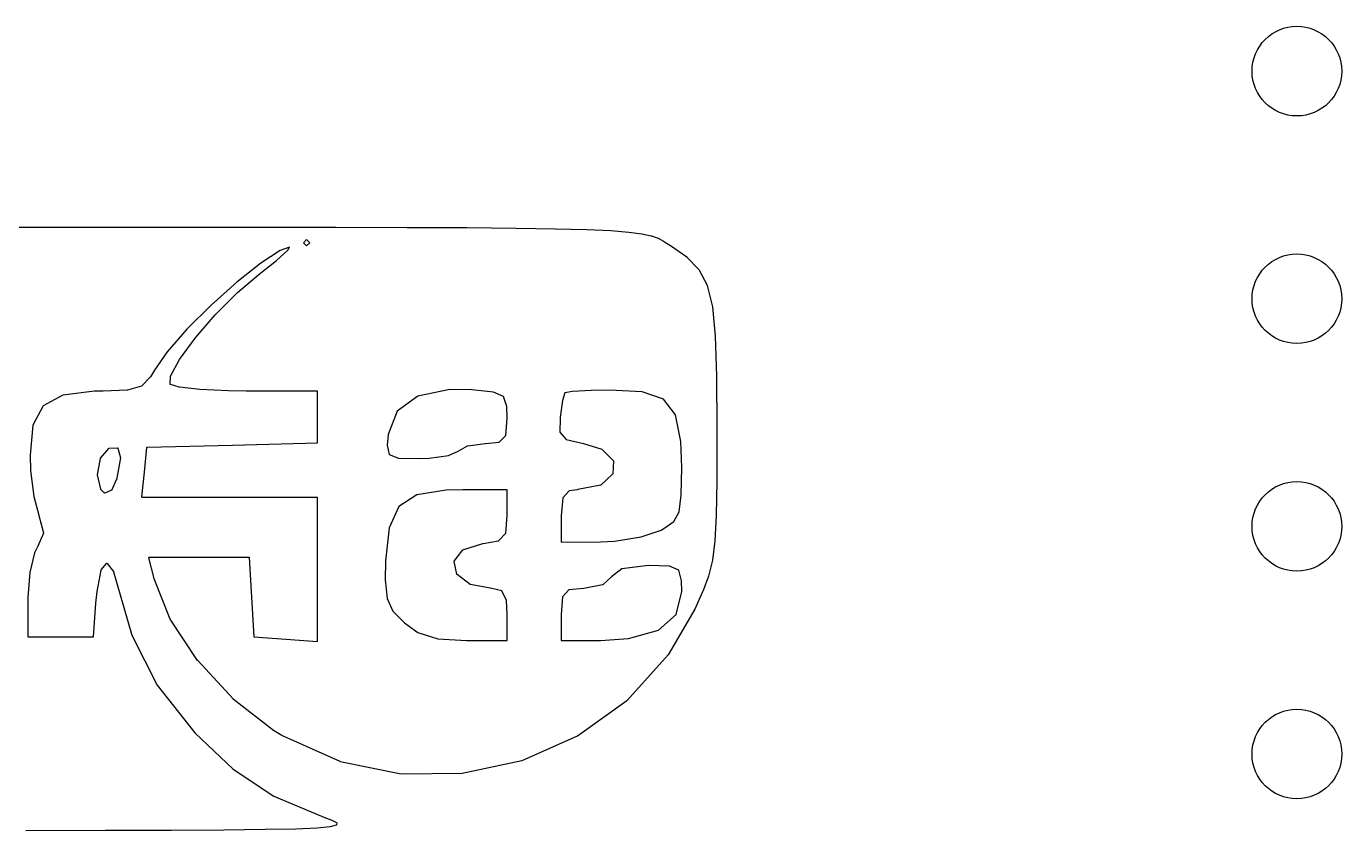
# Model space of a CAD drawing. Extents: x 137.9 to 163.7, y -135.9 to -68.2.
# Drawn here: x 149.06 to 163.74, y -87.31 to -78.33 of the extents above; entities that cross this region are included whole.
import ezdxf

# ---------------------------------------------------------------- set-up
doc = ezdxf.new("R2010")
doc.units = 0
doc.layers.add('BLACK', color=7, linetype='CONTINUOUS')

msp = doc.modelspace()

# ---------------------------------------------------------------- linework, layer by layer
at = {"layer": 'BLACK', "linetype": 'CONTINUOUS'}
for p, q in [((145.249, -80.5757), (150.583, -80.5757)), ((150.583, -80.5757), (151.573, -80.5758)), ((151.573, -80.5758), (151.573, -80.5758)), ((151.573, -80.5758), (152.516, -80.5767)), ((152.191, -80.7147), (152.156, -80.75)), ((152.227, -80.75), (152.191, -80.7147)), ((152.516, -80.5767), (152.516, -80.5767)), ((152.516, -80.5767), (153.315, -80.5785)), ((153.315, -80.5785), (153.315, -80.5785)), ((153.315, -80.5785), (153.981, -80.5817)), ((153.981, -80.5817), (153.981, -80.5817)), ((153.981, -80.5817), (154.529, -80.5866)), ((154.529, -80.5866), (154.529, -80.5866)), ((154.529, -80.5866), (154.529, -80.5866)), ((154.529, -80.5866), (154.97, -80.5936)), ((154.97, -80.5936), (154.97, -80.5936)), ((154.97, -80.5936), (154.97, -80.5936)), ((154.97, -80.5936), (155.318, -80.6031)), ((155.318, -80.6031), (155.318, -80.6031)), ((155.318, -80.6031), (155.318, -80.6031)), ((155.318, -80.6031), (155.318, -80.6031)), ((155.318, -80.6031), (155.586, -80.6153)), ((155.586, -80.6153), (155.586, -80.6153)), ((155.586, -80.6153), (155.586, -80.6153)), ((155.586, -80.6153), (155.586, -80.6153)), ((155.586, -80.6153), (155.787, -80.6307)), ((155.787, -80.6307), (155.787, -80.6307)), ((155.787, -80.6307), (155.787, -80.6307)), ((155.787, -80.6307), (155.787, -80.6307)), ((155.787, -80.6307), (155.933, -80.6496)), ((155.933, -80.6496), (155.933, -80.6496)), ((155.933, -80.6496), (155.933, -80.6497)), ((155.933, -80.6497), (155.933, -80.6497)), ((155.933, -80.6497), (156.037, -80.6725)), ((156.037, -80.6725), (156.037, -80.6725)), ((156.037, -80.6725), (156.038, -80.6726)), ((156.038, -80.6726), (156.038, -80.6727)), ((156.038, -80.6727), (156.113, -80.6997)), ((156.113, -80.6997), (156.113, -80.6997)), ((156.113, -80.6997), (156.113, -80.6998)), ((156.113, -80.6998), (156.114, -80.7)), ((156.114, -80.7), (156.173, -80.7316)), ((151.895, -80.8372), (151.68, -80.9777)), ((151.855, -80.9499), (151.984, -80.834)), ((152, -80.801), (151.895, -80.8372)), ((151.984, -80.834), (152, -80.801)), ((152.156, -80.75), (152.191, -80.7853)), ((152.191, -80.7853), (152.227, -80.75)), ((156.173, -80.7316), (156.173, -80.7316)), ((156.173, -80.7316), (156.173, -80.7317)), ((156.173, -80.7317), (156.173, -80.7317)), ((156.173, -80.7317), (156.196, -80.7458)), ((156.196, -80.7458), (156.251, -80.7802)), ((156.251, -80.7802), (156.251, -80.7802)), ((156.251, -80.7802), (156.251, -80.7803)), ((156.251, -80.7803), (156.251, -80.7803)), ((156.251, -80.7803), (156.433, -80.909)), ((151.68, -80.9777), (151.413, -81.191)), ((151.663, -81.099), (151.855, -80.9499)), ((156.433, -80.909), (156.433, -80.909)), ((156.433, -80.909), (156.433, -80.909)), ((156.433, -80.909), (156.433, -80.909)), ((156.433, -80.909), (156.433, -80.909)), ((156.433, -80.909), (156.434, -80.9093)), ((156.434, -80.9093), (156.434, -80.9096)), ((156.434, -80.9096), (156.567, -81.0483)), ((151.42, -81.3037), (151.663, -81.0991)), ((151.663, -81.0991), (151.663, -81.099)), ((151.663, -81.099), (151.663, -81.099)), ((151.663, -81.0991), (151.663, -81.0991)), ((156.567, -81.0483), (156.567, -81.0483)), ((156.567, -81.0483), (156.567, -81.0485)), ((156.567, -81.0485), (156.567, -81.0486)), ((156.567, -81.0486), (156.568, -81.0489)), ((156.568, -81.0489), (156.568, -81.0491)), ((156.568, -81.0491), (156.568, -81.0493)), ((156.568, -81.0493), (156.568, -81.0494)), ((156.568, -81.0494), (156.66, -81.2246)), ((151.413, -81.191), (151.128, -81.4471)), ((156.66, -81.2246), (156.66, -81.2247)), ((156.66, -81.2247), (156.66, -81.2248)), ((156.66, -81.2248), (156.66, -81.2248)), ((156.66, -81.2248), (156.66, -81.2252)), ((156.66, -81.2252), (156.66, -81.2256)), ((156.66, -81.2256), (156.66, -81.2257)), ((156.66, -81.2257), (156.66, -81.2258)), ((156.66, -81.2258), (156.719, -81.4641)), ((151.128, -81.4471), (150.857, -81.7157)), ((151.173, -81.5531), (151.42, -81.304)), ((151.42, -81.3038), (151.42, -81.3037)), ((151.42, -81.3039), (151.42, -81.3038)), ((151.42, -81.304), (151.42, -81.3039)), ((150.948, -81.814), (151.173, -81.5534)), ((151.173, -81.5532), (151.173, -81.5531)), ((151.173, -81.5533), (151.173, -81.5532)), ((151.173, -81.5534), (151.173, -81.5533)), ((156.719, -81.4641), (156.719, -81.4641)), ((156.719, -81.4641), (156.719, -81.4645)), ((156.719, -81.4645), (156.719, -81.4648)), ((156.719, -81.4648), (156.751, -81.7928)), ((150.857, -81.7157), (150.635, -81.967)), ((150.773, -82.0532), (150.948, -81.8143)), ((150.948, -81.8141), (150.948, -81.814)), ((150.948, -81.8142), (150.948, -81.8141)), ((150.948, -81.8143), (150.948, -81.8142)), ((156.751, -81.7928), (156.751, -81.7928)), ((156.751, -81.7928), (156.751, -81.793)), ((156.751, -81.793), (156.751, -81.7931)), ((156.751, -81.7931), (156.765, -82.2373)), ((150.635, -81.967), (150.494, -82.1708)), ((150.494, -82.1708), (150.45, -82.2467)), ((150.675, -82.2379), (150.773, -82.0538)), ((150.773, -82.0535), (150.773, -82.0532)), ((150.773, -82.0537), (150.773, -82.0535)), ((150.773, -82.0538), (150.773, -82.0537)), ((150.449, -82.2477), (150.351, -82.3501)), ((150.45, -82.2476), (150.449, -82.2477)), ((150.45, -82.2467), (150.45, -82.2468)), ((150.45, -82.2468), (150.45, -82.2468)), ((150.45, -82.2468), (150.45, -82.2469)), ((150.45, -82.2469), (150.45, -82.2472)), ((150.45, -82.2472), (150.45, -82.2475)), ((150.45, -82.2475), (150.45, -82.2476)), ((150.668, -82.3255), (150.674, -82.2399)), ((150.668, -82.3259), (150.668, -82.3255)), ((150.668, -82.3262), (150.668, -82.3259)), ((150.668, -82.3263), (150.668, -82.3262)), ((150.668, -82.3265), (150.668, -82.3263)), ((150.668, -82.3268), (150.668, -82.3265)), ((150.668, -82.3272), (150.668, -82.3268)), ((150.668, -82.3273), (150.668, -82.3272)), ((150.668, -82.3274), (150.668, -82.3273)), ((150.669, -82.3278), (150.668, -82.3274)), ((150.669, -82.3281), (150.669, -82.3278)), ((150.669, -82.3282), (150.669, -82.3281)), ((150.669, -82.3283), (150.669, -82.3282)), ((150.669, -82.3286), (150.669, -82.3283)), ((150.669, -82.3289), (150.669, -82.3286)), ((150.669, -82.329), (150.669, -82.3289)), ((150.669, -82.3291), (150.669, -82.329)), ((150.67, -82.3294), (150.669, -82.3291)), ((150.67, -82.3296), (150.67, -82.3294)), ((150.674, -82.238), (150.674, -82.2379)), ((150.674, -82.2379), (150.675, -82.2379)), ((150.674, -82.2384), (150.674, -82.238)), ((150.674, -82.2388), (150.674, -82.2384)), ((150.674, -82.2389), (150.674, -82.2388)), ((150.674, -82.2388), (150.674, -82.2388)), ((150.674, -82.2393), (150.674, -82.2389)), ((150.674, -82.2398), (150.674, -82.2393)), ((150.674, -82.2399), (150.674, -82.2398)), ((150.674, -82.2398), (150.674, -82.2398)), ((150.674, -82.2398), (150.674, -82.2398)), ((156.765, -82.2373), (156.765, -82.2373)), ((156.765, -82.2373), (156.765, -82.2374)), ((156.765, -82.2374), (156.765, -82.2374)), ((156.765, -82.2374), (156.768, -82.8243)), ((149.472, -82.4499), (149.253, -82.5685)), ((149.825, -82.4072), (149.472, -82.4499)), ((149.922, -82.406), (149.825, -82.4072)), ((150.191, -82.3962), (149.922, -82.406)), ((149.922, -82.406), (149.922, -82.406)), ((149.922, -82.406), (149.922, -82.406)), ((149.922, -82.406), (149.922, -82.406)), ((150.192, -82.3962), (150.191, -82.3962)), ((150.191, -82.3962), (150.191, -82.3962)), ((150.191, -82.3962), (150.191, -82.3962)), ((150.348, -82.3514), (150.192, -82.396)), ((150.192, -82.396), (150.192, -82.3961)), ((150.192, -82.3961), (150.192, -82.3961)), ((150.192, -82.3961), (150.192, -82.3961)), ((150.192, -82.3961), (150.192, -82.3962)), ((150.349, -82.3513), (150.348, -82.3514)), ((150.35, -82.3508), (150.349, -82.3509)), ((150.349, -82.3509), (150.349, -82.3511)), ((150.349, -82.3511), (150.349, -82.3511)), ((150.349, -82.3511), (150.349, -82.3512)), ((150.349, -82.3512), (150.349, -82.3513)), ((150.351, -82.3501), (150.35, -82.3501)), ((150.35, -82.3501), (150.35, -82.3503)), ((150.35, -82.3503), (150.35, -82.3505)), ((150.35, -82.3505), (150.35, -82.3506)), ((150.35, -82.3506), (150.35, -82.3508)), ((150.67, -82.3297), (150.67, -82.3296)), ((150.67, -82.3298), (150.67, -82.3297)), ((150.67, -82.33), (150.67, -82.3298)), ((150.671, -82.3302), (150.67, -82.33)), ((150.671, -82.3303), (150.671, -82.3302)), ((150.671, -82.3302), (150.671, -82.3302)), ((150.671, -82.3304), (150.671, -82.3303)), ((150.672, -82.3306), (150.671, -82.3304)), ((150.771, -82.3632), (150.672, -82.3306)), ((150.672, -82.3306), (150.672, -82.3306)), ((150.772, -82.3633), (150.771, -82.3632)), ((150.771, -82.3632), (150.771, -82.3632)), ((150.771, -82.3632), (150.771, -82.3632)), ((150.771, -82.3632), (150.771, -82.3632)), ((150.772, -82.3634), (150.772, -82.3633)), ((151.001, -82.3888), (150.772, -82.3634)), ((150.772, -82.3634), (150.772, -82.3634)), ((151.002, -82.3889), (151.001, -82.3888)), ((151.321, -82.4037), (151.002, -82.3889)), ((151.002, -82.3889), (151.002, -82.3889)), ((151.002, -82.3889), (151.002, -82.3889)), ((151.519, -82.406), (151.321, -82.4037)), ((151.321, -82.4037), (151.321, -82.4037)), ((151.321, -82.4037), (151.321, -82.4037)), ((151.321, -82.4037), (151.321, -82.4037)), ((152.313, -82.406), (151.519, -82.406)), ((152.313, -82.9832), (152.313, -82.406)), ((153.434, -82.4612), (153.201, -82.6306)), ((153.788, -82.3875), (153.434, -82.4612)), ((154.036, -82.3914), (153.788, -82.3875)), ((154.276, -82.4171), (154.036, -82.3914)), ((154.39, -82.4669), (154.276, -82.4171)), ((154.427, -82.5762), (154.39, -82.4669)), ((155.071, -82.4235), (155.047, -82.5115)), ((155.158, -82.41), (155.071, -82.4235)), ((155.366, -82.3988), (155.158, -82.41)), ((155.572, -82.3941), (155.366, -82.3988)), ((155.937, -82.4127), (155.572, -82.3941)), ((156.173, -82.4965), (155.937, -82.4127)), ((149.253, -82.5685), (149.139, -82.7845)), ((154.43, -82.7057), (154.427, -82.5762)), ((155.047, -82.5115), (155.02, -82.6978)), ((156.308, -82.6718), (156.173, -82.4965)), ((153.201, -82.6306), (153.101, -82.889)), ((154.415, -82.8991), (154.43, -82.7057)), ((155.02, -82.706), (155.016, -82.865)), ((155.02, -82.6978), (155.02, -82.706)), ((156.368, -82.9677), (156.308, -82.6718)), ((149.139, -82.7845), (149.106, -83.1216)), ((153.101, -82.889), (153.092, -83.0101)), ((154.341, -82.9751), (154.415, -82.8991)), ((155.016, -82.865), (155.087, -82.9463)), ((156.768, -82.8841), (156.767, -83.2581)), ((156.768, -82.8243), (156.768, -82.8243)), ((156.768, -82.8243), (156.768, -82.884)), ((156.768, -82.884), (156.768, -82.8841)), ((149.893, -83.1555), (149.986, -83.0445)), ((149.986, -83.0444), (149.987, -83.0441)), ((149.986, -83.0445), (149.986, -83.0444)), ((149.986, -83.0444), (149.986, -83.0444)), ((149.986, -83.0444), (149.986, -83.0444)), ((149.987, -83.0435), (149.988, -83.0432)), ((149.987, -83.0437), (149.987, -83.0435)), ((149.987, -83.0438), (149.987, -83.0437)), ((149.987, -83.0437), (149.987, -83.0437)), ((149.987, -83.0441), (149.987, -83.0438)), ((149.988, -83.0431), (149.989, -83.0429)), ((149.988, -83.0432), (149.988, -83.0431)), ((149.988, -83.0432), (149.988, -83.0432)), ((149.988, -83.0432), (149.988, -83.0432)), ((149.989, -83.0428), (149.99, -83.0427)), ((149.989, -83.0429), (149.989, -83.0428)), ((149.989, -83.0429), (149.989, -83.0429)), ((149.989, -83.0429), (149.989, -83.0429)), ((149.99, -83.0427), (150.082, -83.0378)), ((149.99, -83.0427), (149.99, -83.0427)), ((149.99, -83.0427), (149.99, -83.0427)), ((150.082, -83.0378), (150.082, -83.0378)), ((150.082, -83.0378), (150.083, -83.0379)), ((150.083, -83.0379), (150.083, -83.0379)), ((150.083, -83.0379), (150.083, -83.0379)), ((150.083, -83.0379), (150.083, -83.0379)), ((150.083, -83.0379), (150.084, -83.038)), ((150.084, -83.038), (150.084, -83.0381)), ((150.084, -83.0381), (150.084, -83.0381)), ((150.084, -83.0381), (150.084, -83.0381)), ((150.084, -83.0381), (150.085, -83.0383)), ((150.085, -83.0383), (150.085, -83.0385)), ((150.085, -83.0385), (150.085, -83.0385)), ((150.085, -83.0385), (150.085, -83.0386)), ((150.085, -83.0386), (150.085, -83.0388)), ((150.085, -83.0388), (150.086, -83.0391)), ((150.086, -83.0391), (150.086, -83.0391)), ((150.086, -83.0391), (150.086, -83.0392)), ((150.086, -83.0392), (150.086, -83.0395)), ((150.086, -83.0395), (150.086, -83.0398)), ((150.086, -83.0398), (150.086, -83.0398)), ((150.086, -83.0398), (150.086, -83.0399)), ((150.086, -83.0399), (150.087, -83.0403)), ((150.087, -83.0403), (150.087, -83.0406)), ((150.087, -83.0406), (150.087, -83.0407)), ((150.087, -83.0407), (150.087, -83.0407)), ((150.087, -83.0407), (150.087, -83.0411)), ((150.087, -83.0411), (150.087, -83.0415)), ((150.087, -83.0415), (150.117, -83.1494)), ((150.382, -83.3106), (150.408, -83.0355)), ((150.408, -83.0348), (150.409, -83.0345)), ((150.408, -83.0351), (150.408, -83.0348)), ((150.408, -83.0353), (150.408, -83.0351)), ((150.408, -83.0355), (150.408, -83.0353)), ((150.408, -83.0355), (150.408, -83.0355)), ((150.409, -83.0328), (150.41, -83.0327)), ((150.409, -83.0331), (150.409, -83.0328)), ((150.409, -83.0333), (150.409, -83.0331)), ((150.409, -83.0335), (150.409, -83.0333)), ((150.409, -83.0336), (150.409, -83.0335)), ((150.409, -83.0339), (150.409, -83.0336)), ((150.409, -83.0342), (150.409, -83.0339)), ((150.409, -83.0343), (150.409, -83.0342)), ((150.409, -83.0345), (150.409, -83.0343)), ((150.41, -83.0319), (150.411, -83.0317)), ((150.41, -83.032), (150.41, -83.0319)), ((150.41, -83.0321), (150.41, -83.032)), ((150.41, -83.0323), (150.41, -83.0321)), ((150.41, -83.0325), (150.41, -83.0323)), ((150.41, -83.0327), (150.41, -83.0325)), ((150.411, -83.0314), (150.412, -83.0313)), ((150.411, -83.0315), (150.411, -83.0314)), ((150.411, -83.0316), (150.411, -83.0315)), ((150.411, -83.0317), (150.411, -83.0316)), ((150.412, -83.0312), (150.412, -83.0311)), ((150.412, -83.0311), (150.413, -83.0311)), ((150.412, -83.0313), (150.412, -83.0312)), ((150.412, -83.0312), (150.412, -83.0312)), ((150.413, -83.031), (151.366, -83.0071)), ((150.413, -83.0311), (150.413, -83.031)), ((150.413, -83.031), (150.413, -83.031)), ((150.413, -83.031), (150.413, -83.031)), ((151.366, -83.0071), (152.313, -82.9832)), ((151.366, -83.0071), (151.366, -83.0071)), ((151.366, -83.0071), (151.366, -83.0071)), ((151.366, -83.0071), (151.366, -83.0071)), ((153.092, -83.0101), (153.114, -83.1136)), ((153.882, -83.0739), (153.988, -83.0154)), ((153.988, -83.0152), (153.989, -83.015)), ((153.988, -83.0154), (153.988, -83.0152)), ((153.988, -83.0154), (153.988, -83.0154)), ((153.989, -83.0149), (153.99, -83.0148)), ((153.989, -83.015), (153.989, -83.0149)), ((153.989, -83.015), (153.989, -83.015)), ((153.989, -83.015), (153.989, -83.015)), ((153.99, -83.0148), (154.185, -82.9887)), ((154.185, -82.9887), (154.185, -82.9887)), ((154.185, -82.9887), (154.185, -82.9887)), ((154.185, -82.9887), (154.186, -82.9887)), ((154.186, -82.9887), (154.341, -82.9751)), ((155.087, -82.9463), (155.282, -82.9888)), ((155.282, -82.9888), (155.282, -82.9888)), ((155.282, -82.9888), (155.282, -82.9889)), ((155.282, -82.9889), (155.282, -82.9889)), ((155.282, -82.9889), (155.485, -83.0518)), ((155.485, -83.0518), (155.485, -83.0518)), ((155.485, -83.0518), (155.485, -83.0519)), ((155.485, -83.0519), (155.485, -83.0519)), ((155.485, -83.0519), (155.485, -83.0521)), ((155.485, -83.0521), (155.486, -83.0522)), ((155.486, -83.0522), (155.486, -83.0523)), ((155.486, -83.0523), (155.486, -83.0524)), ((155.486, -83.0524), (155.486, -83.0526)), ((155.486, -83.0526), (155.486, -83.0527)), ((155.486, -83.0527), (155.487, -83.0529)), ((155.487, -83.0529), (155.487, -83.053)), ((155.487, -83.053), (155.612, -83.1817)), ((156.377, -83.2581), (156.368, -82.9677)), ((149.106, -83.1216), (149.112, -83.2901)), ((149.859, -83.3384), (149.892, -83.1578)), ((149.892, -83.156), (149.893, -83.1557)), ((149.892, -83.1561), (149.892, -83.156)), ((149.892, -83.1563), (149.892, -83.1561)), ((149.892, -83.1566), (149.892, -83.1563)), ((149.892, -83.1568), (149.892, -83.1566)), ((149.892, -83.157), (149.892, -83.1568)), ((149.892, -83.1572), (149.892, -83.157)), ((149.892, -83.1575), (149.892, -83.1572)), ((149.892, -83.1578), (149.892, -83.1575)), ((149.892, -83.1578), (149.892, -83.1578)), ((149.893, -83.1557), (149.893, -83.1555)), ((150.117, -83.1517), (150.069, -83.3958)), ((150.117, -83.1494), (150.117, -83.1495)), ((150.117, -83.1495), (150.117, -83.1496)), ((150.117, -83.1496), (150.117, -83.1498)), ((150.117, -83.1498), (150.117, -83.1501)), ((150.117, -83.1501), (150.117, -83.1505)), ((150.117, -83.1505), (150.117, -83.1506)), ((150.117, -83.1506), (150.117, -83.1507)), ((150.117, -83.1507), (150.117, -83.1511)), ((150.117, -83.1511), (150.117, -83.1514)), ((150.117, -83.1514), (150.117, -83.1516)), ((150.117, -83.1516), (150.117, -83.1517)), ((153.114, -83.1136), (153.218, -83.1521)), ((153.218, -83.1521), (153.451, -83.158)), ((153.451, -83.158), (153.56, -83.1546)), ((153.56, -83.1546), (153.774, -83.1246)), ((153.774, -83.1246), (153.882, -83.0739)), ((155.614, -83.1854), (155.608, -83.3306)), ((155.612, -83.1817), (155.612, -83.1817)), ((155.612, -83.1817), (155.612, -83.1818)), ((155.612, -83.1818), (155.612, -83.1818)), ((155.612, -83.1818), (155.613, -83.1822)), ((155.613, -83.1822), (155.613, -83.1825)), ((155.613, -83.1825), (155.613, -83.1825)), ((155.613, -83.1825), (155.613, -83.1826)), ((155.613, -83.1826), (155.613, -83.183)), ((155.613, -83.183), (155.613, -83.1834)), ((155.613, -83.1834), (155.613, -83.1834)), ((155.613, -83.1834), (155.613, -83.1835)), ((155.613, -83.1835), (155.614, -83.1839)), ((155.614, -83.1839), (155.614, -83.1843)), ((155.614, -83.1843), (155.614, -83.1844)), ((155.614, -83.1844), (155.614, -83.1844)), ((155.614, -83.1844), (155.614, -83.1849)), ((155.614, -83.1849), (155.614, -83.1853)), ((155.614, -83.1853), (155.614, -83.1853)), ((155.614, -83.1853), (155.614, -83.1854)), ((149.112, -83.2901), (149.147, -83.5825)), ((149.859, -83.3388), (149.859, -83.3384)), ((149.859, -83.3384), (149.859, -83.3384)), ((149.859, -83.3384), (149.859, -83.3384)), ((149.859, -83.3393), (149.859, -83.3388)), ((149.859, -83.3394), (149.859, -83.3393)), ((149.859, -83.3393), (149.859, -83.3393)), ((149.859, -83.3401), (149.859, -83.3394)), ((149.859, -83.3402), (149.859, -83.3401)), ((149.859, -83.3403), (149.859, -83.3402)), ((149.859, -83.3404), (149.859, -83.3403)), ((149.896, -83.5004), (149.859, -83.3404)), ((150.355, -83.5859), (150.382, -83.3107)), ((150.382, -83.3107), (150.382, -83.3106)), ((155.606, -83.3342), (155.474, -83.4534)), ((155.607, -83.3337), (155.606, -83.3342)), ((155.608, -83.3317), (155.607, -83.3326)), ((155.607, -83.3326), (155.607, -83.3334)), ((155.607, -83.3334), (155.607, -83.3337)), ((155.608, -83.3306), (155.608, -83.3307)), ((155.608, -83.3307), (155.608, -83.331)), ((155.608, -83.331), (155.608, -83.3317)), ((155.608, -83.3317), (155.608, -83.3317)), ((156.372, -83.5672), (156.377, -83.2581)), ((156.767, -83.2581), (156.767, -83.4053)), ((149.896, -83.5008), (149.896, -83.5004)), ((149.896, -83.5011), (149.896, -83.5008)), ((149.896, -83.5012), (149.896, -83.5011)), ((149.896, -83.5014), (149.896, -83.5012)), ((149.896, -83.5017), (149.896, -83.5014)), ((149.896, -83.502), (149.896, -83.5017)), ((149.896, -83.5021), (149.896, -83.502)), ((149.896, -83.5022), (149.896, -83.5021)), ((149.897, -83.5025), (149.896, -83.5022)), ((149.897, -83.5027), (149.897, -83.5025)), ((149.897, -83.5028), (149.897, -83.5027)), ((149.934, -83.5415), (149.897, -83.5028)), ((150.068, -83.3969), (150.018, -83.5078)), ((150.069, -83.3964), (150.068, -83.3968)), ((150.068, -83.3968), (150.068, -83.3969)), ((150.068, -83.3969), (150.068, -83.3969)), ((150.069, -83.3958), (150.069, -83.3959)), ((150.069, -83.3959), (150.069, -83.396)), ((150.069, -83.396), (150.069, -83.396)), ((150.069, -83.396), (150.069, -83.3964)), ((155.472, -83.4546), (155.219, -83.5053)), ((155.473, -83.4545), (155.472, -83.4545)), ((155.472, -83.4545), (155.472, -83.4546)), ((155.474, -83.454), (155.473, -83.454)), ((155.473, -83.454), (155.473, -83.4542)), ((155.473, -83.4542), (155.473, -83.4543)), ((155.473, -83.4543), (155.473, -83.4544)), ((155.473, -83.4544), (155.473, -83.4545)), ((155.474, -83.4534), (155.474, -83.4535)), ((155.474, -83.4535), (155.474, -83.4537)), ((155.474, -83.4537), (155.474, -83.4539)), ((155.474, -83.4539), (155.474, -83.454)), ((156.767, -83.4054), (156.761, -83.7925)), ((156.767, -83.4053), (156.767, -83.4054)), ((156.767, -83.4054), (156.767, -83.4054)), ((149.147, -83.5825), (149.203, -83.7898)), ((149.934, -83.5416), (149.934, -83.5415)), ((149.935, -83.5416), (149.934, -83.5416)), ((149.935, -83.5419), (149.935, -83.5416)), ((149.935, -83.5422), (149.935, -83.5419)), ((149.936, -83.5424), (149.935, -83.5422)), ((149.935, -83.5422), (149.935, -83.5422)), ((149.935, -83.5422), (149.935, -83.5422)), ((149.936, -83.5426), (149.936, -83.5424)), ((149.936, -83.5427), (149.936, -83.5426)), ((149.937, -83.5428), (149.936, -83.5427)), ((149.936, -83.5427), (149.936, -83.5427)), ((149.937, -83.5429), (149.937, -83.5428)), ((149.937, -83.543), (149.937, -83.5429)), ((149.937, -83.5429), (149.937, -83.5429)), ((149.938, -83.543), (149.937, -83.543)), ((149.939, -83.543), (149.938, -83.543)), ((149.938, -83.543), (149.938, -83.5431)), ((149.938, -83.5431), (149.938, -83.543)), ((149.938, -83.543), (149.938, -83.543)), ((149.938, -83.543), (149.938, -83.543)), ((149.94, -83.5427), (149.939, -83.5428)), ((149.939, -83.5428), (149.939, -83.543)), ((149.939, -83.543), (149.939, -83.543)), ((149.939, -83.543), (149.939, -83.543)), ((150.016, -83.5104), (149.94, -83.5426)), ((149.94, -83.5426), (149.94, -83.5427)), ((149.94, -83.5427), (149.94, -83.5427)), ((149.94, -83.5427), (149.94, -83.5427)), ((150.017, -83.5097), (150.016, -83.5099)), ((150.016, -83.5099), (150.016, -83.51)), ((150.016, -83.51), (150.016, -83.5101)), ((150.016, -83.5101), (150.016, -83.5102)), ((150.016, -83.5102), (150.016, -83.5104)), ((150.018, -83.5087), (150.017, -83.509)), ((150.017, -83.509), (150.017, -83.5093)), ((150.017, -83.5093), (150.017, -83.5094)), ((150.017, -83.5094), (150.017, -83.5095)), ((150.017, -83.5095), (150.017, -83.5097)), ((150.018, -83.5078), (150.018, -83.5079)), ((150.018, -83.5079), (150.018, -83.5082)), ((150.018, -83.5082), (150.018, -83.5085)), ((150.018, -83.5085), (150.018, -83.5086)), ((150.018, -83.5086), (150.018, -83.5087)), ((150.355, -83.5861), (150.355, -83.5859)), ((150.355, -83.5863), (150.355, -83.5861)), ((150.355, -83.5866), (150.355, -83.5863)), ((150.355, -83.5868), (150.355, -83.5866)), ((150.355, -83.5871), (150.355, -83.5868)), ((150.355, -83.5873), (150.355, -83.5871)), ((150.355, -83.5875), (150.355, -83.5873)), ((150.355, -83.5878), (150.355, -83.5875)), ((150.356, -83.588), (150.355, -83.5878)), ((150.356, -83.5882), (150.356, -83.588)), ((150.356, -83.5884), (150.356, -83.5882)), ((150.356, -83.5887), (150.356, -83.5884)), ((150.356, -83.5889), (150.356, -83.5887)), ((150.356, -83.5891), (150.356, -83.5889)), ((150.356, -83.5893), (150.356, -83.5891)), ((150.356, -83.5895), (150.356, -83.5893)), ((150.357, -83.5897), (150.356, -83.5895)), ((150.357, -83.5898), (150.357, -83.5897)), ((150.357, -83.59), (150.357, -83.5898)), ((150.357, -83.5902), (150.357, -83.59)), ((150.357, -83.5903), (150.357, -83.5902)), ((150.357, -83.5905), (150.357, -83.5903)), ((150.358, -83.5906), (150.357, -83.5905)), ((150.358, -83.5907), (150.358, -83.5906)), ((150.358, -83.5908), (150.358, -83.5907)), ((150.358, -83.5909), (150.358, -83.5908)), ((150.359, -83.591), (150.358, -83.5909)), ((150.359, -83.5911), (150.359, -83.591)), ((150.359, -83.5912), (150.359, -83.5911)), ((150.359, -83.5913), (150.359, -83.5912)), ((150.359, -83.5912), (150.359, -83.5912)), ((150.36, -83.5913), (150.359, -83.5913)), ((152.313, -83.5913), (150.36, -83.5913)), ((150.36, -83.5913), (150.36, -83.5913)), ((150.36, -83.5913), (150.36, -83.5913)), ((152.313, -85.1994), (152.313, -83.5913)), ((153.423, -83.5633), (153.221, -83.6944)), ((153.75, -83.511), (153.423, -83.5633)), ((153.936, -83.5067), (153.75, -83.511)), ((154.43, -83.5067), (153.936, -83.5067)), ((154.43, -83.7924), (154.43, -83.5067)), ((155.05, -83.598), (155.033, -83.7982)), ((155.12, -83.5179), (155.05, -83.598)), ((155.209, -83.5066), (155.12, -83.5179)), ((155.219, -83.5053), (155.209, -83.5066)), ((155.209, -83.5066), (155.209, -83.5066)), ((155.209, -83.5066), (155.209, -83.5066)), ((155.219, -83.5053), (155.219, -83.5053)), ((155.219, -83.5053), (155.219, -83.5053)), ((155.219, -83.5053), (155.219, -83.5053)), ((156.348, -83.7525), (156.372, -83.5672)), ((149.203, -83.7898), (149.205, -83.7943)), ((149.205, -83.7943), (149.205, -83.7944)), ((149.205, -83.7944), (149.205, -83.7948)), ((149.205, -83.7948), (149.205, -83.7951)), ((149.205, -83.7951), (149.257, -83.987)), ((153.221, -83.6944), (153.113, -83.9301)), ((154.414, -83.9894), (154.43, -83.7924)), ((156.288, -83.8607), (156.348, -83.7525)), ((156.761, -83.7927), (156.747, -84.0778)), ((156.761, -83.7925), (156.761, -83.7926)), ((156.761, -83.7926), (156.761, -83.7927)), ((156.761, -83.7927), (156.761, -83.7927)), ((153.113, -83.9301), (153.073, -84.2978)), ((155.033, -83.7982), (155.033, -84.0893)), ((156.147, -83.9566), (156.178, -83.9397)), ((156.178, -83.9397), (156.288, -83.8607)), ((149.257, -83.9903), (149.193, -84.135)), ((149.257, -83.987), (149.257, -83.9871)), ((149.257, -83.9871), (149.257, -83.9873)), ((149.257, -83.9873), (149.257, -83.9875)), ((149.257, -83.9875), (149.257, -83.9878)), ((149.257, -83.9878), (149.257, -83.9881)), ((149.257, -83.9881), (149.257, -83.9882)), ((149.257, -83.9882), (149.257, -83.9884)), ((149.257, -83.9884), (149.257, -83.9887)), ((149.257, -83.9887), (149.257, -83.989)), ((149.257, -83.989), (149.257, -83.9892)), ((149.257, -83.9892), (149.257, -83.9894)), ((149.257, -83.9894), (149.257, -83.9897)), ((149.257, -83.9897), (149.257, -83.99)), ((149.257, -83.99), (149.257, -83.9901)), ((149.257, -83.9901), (149.257, -83.9903)), ((154.16, -84.1052), (154.334, -84.0744)), ((154.334, -84.0744), (154.414, -83.9894)), ((155.033, -84.0893), (155.472, -84.0859)), ((155.472, -84.0859), (155.625, -84.0783)), ((155.625, -84.0783), (155.926, -84.0314)), ((155.926, -84.0314), (156.147, -83.9566)), ((156.747, -84.0781), (156.719, -84.2932)), ((156.747, -84.0778), (156.747, -84.0778)), ((156.747, -84.0778), (156.747, -84.078)), ((156.747, -84.078), (156.747, -84.0781)), ((149.156, -84.2086), (149.105, -84.4286)), ((149.193, -84.1353), (149.156, -84.2086)), ((149.193, -84.135), (149.193, -84.1351)), ((149.193, -84.1351), (149.193, -84.1352)), ((149.193, -84.1352), (149.193, -84.1353)), ((153.839, -84.3042), (153.933, -84.1776)), ((153.933, -84.1768), (153.934, -84.1767)), ((153.933, -84.1771), (153.933, -84.1768)), ((153.933, -84.1768), (153.933, -84.1768)), ((153.933, -84.1774), (153.933, -84.1771)), ((153.933, -84.1775), (153.933, -84.1774)), ((153.933, -84.1776), (153.933, -84.1775)), ((153.933, -84.1775), (153.933, -84.1775)), ((153.934, -84.1762), (153.935, -84.176)), ((153.934, -84.1765), (153.934, -84.1762)), ((153.934, -84.1762), (153.934, -84.1762)), ((153.934, -84.1762), (153.934, -84.1762)), ((153.934, -84.1767), (153.934, -84.1765)), ((153.935, -84.1758), (154.159, -84.1054)), ((153.935, -84.176), (153.935, -84.1758)), ((153.935, -84.1758), (153.935, -84.1758)), ((153.935, -84.1758), (153.935, -84.1758)), ((154.159, -84.1053), (154.16, -84.1052)), ((154.159, -84.1054), (154.159, -84.1053)), ((154.159, -84.1053), (154.159, -84.1053)), ((149.9, -84.4013), (149.96, -84.3278)), ((149.96, -84.3277), (149.961, -84.3274)), ((149.96, -84.3278), (149.96, -84.3277)), ((149.96, -84.3277), (149.96, -84.3277)), ((149.96, -84.3278), (149.96, -84.3278)), ((149.961, -84.3268), (149.962, -84.3266)), ((149.961, -84.327), (149.961, -84.3268)), ((149.961, -84.3271), (149.961, -84.327)), ((149.961, -84.3274), (149.961, -84.3271)), ((149.961, -84.3271), (149.961, -84.3271)), ((149.962, -84.3264), (149.963, -84.3262)), ((149.962, -84.3265), (149.962, -84.3264)), ((149.962, -84.3266), (149.962, -84.3265)), ((149.962, -84.3265), (149.962, -84.3265)), ((149.963, -84.3261), (149.964, -84.326)), ((149.963, -84.3262), (149.963, -84.3261)), ((149.963, -84.3262), (149.963, -84.3262)), ((149.963, -84.3262), (149.963, -84.3262)), ((149.964, -84.326), (149.964, -84.326)), ((149.964, -84.326), (149.964, -84.326)), ((149.964, -84.326), (149.964, -84.326)), ((149.964, -84.326), (149.965, -84.326)), ((149.965, -84.326), (149.965, -84.3261)), ((149.965, -84.3261), (149.965, -84.3261)), ((149.965, -84.3261), (149.965, -84.3262)), ((149.965, -84.3262), (149.965, -84.3262)), ((149.965, -84.3262), (149.966, -84.3263)), ((149.966, -84.3263), (149.966, -84.3263)), ((149.966, -84.3263), (149.966, -84.3265)), ((149.966, -84.3265), (149.966, -84.3266)), ((149.966, -84.3266), (149.966, -84.3267)), ((149.966, -84.3267), (149.966, -84.3267)), ((149.966, -84.3267), (149.967, -84.3269)), ((149.967, -84.3269), (149.967, -84.3272)), ((149.967, -84.3272), (149.967, -84.3272)), ((149.967, -84.3272), (149.967, -84.3273)), ((149.967, -84.3273), (149.968, -84.3276)), ((149.968, -84.3276), (149.968, -84.3279)), ((149.968, -84.3279), (149.968, -84.3279)), ((149.968, -84.3279), (149.968, -84.328)), ((149.968, -84.328), (150.038, -84.4197)), ((150.432, -84.2627), (150.433, -84.2623)), ((150.432, -84.2628), (150.432, -84.2627)), ((150.432, -84.2629), (150.432, -84.2628)), ((150.432, -84.2633), (150.432, -84.2629)), ((150.432, -84.2636), (150.432, -84.2633)), ((150.432, -84.2637), (150.432, -84.2636)), ((150.432, -84.2638), (150.432, -84.2637)), ((150.432, -84.2642), (150.432, -84.2638)), ((150.432, -84.2646), (150.432, -84.2642)), ((150.432, -84.2647), (150.432, -84.2646)), ((150.432, -84.2648), (150.432, -84.2647)), ((150.432, -84.2649), (150.432, -84.2648)), ((150.49, -84.4977), (150.432, -84.2649)), ((150.433, -84.2606), (150.434, -84.2603)), ((150.433, -84.2609), (150.433, -84.2606)), ((150.433, -84.261), (150.433, -84.2609)), ((150.433, -84.2614), (150.433, -84.261)), ((150.433, -84.261), (150.433, -84.261)), ((150.433, -84.2617), (150.433, -84.2614)), ((150.433, -84.2618), (150.433, -84.2617)), ((150.433, -84.2619), (150.433, -84.2618)), ((150.433, -84.2623), (150.433, -84.2619)), ((150.434, -84.2596), (150.435, -84.2595)), ((150.434, -84.2599), (150.434, -84.2596)), ((150.434, -84.2596), (150.434, -84.2596)), ((150.434, -84.2601), (150.434, -84.2599)), ((150.434, -84.2602), (150.434, -84.2601)), ((150.434, -84.2603), (150.434, -84.2602)), ((150.435, -84.259), (150.436, -84.2589)), ((150.435, -84.2591), (150.435, -84.259)), ((150.435, -84.2593), (150.435, -84.2591)), ((150.435, -84.2591), (150.435, -84.2591)), ((150.435, -84.2595), (150.435, -84.2593)), ((150.436, -84.2588), (150.437, -84.2587)), ((150.436, -84.2589), (150.436, -84.2588)), ((150.436, -84.2588), (150.436, -84.2588)), ((150.436, -84.2588), (150.436, -84.2588)), ((150.437, -84.2587), (150.437, -84.2587)), ((150.437, -84.2587), (150.437, -84.2587)), ((150.437, -84.2587), (150.437, -84.2587)), ((150.437, -84.2587), (151.548, -84.2587)), ((151.548, -84.2587), (151.548, -84.2587)), ((151.548, -84.2587), (151.548, -84.2587)), ((151.548, -84.2587), (151.548, -84.2588)), ((151.548, -84.2588), (151.549, -84.2588)), ((151.549, -84.2588), (151.549, -84.2589)), ((151.549, -84.2589), (151.549, -84.259)), ((151.549, -84.259), (151.549, -84.259)), ((151.549, -84.259), (151.549, -84.2591)), ((151.549, -84.2591), (151.55, -84.2592)), ((151.55, -84.2592), (151.55, -84.2594)), ((151.55, -84.2594), (151.55, -84.2595)), ((151.55, -84.2595), (151.55, -84.2595)), ((151.55, -84.2595), (151.551, -84.2598)), ((151.551, -84.2598), (151.551, -84.2599)), ((151.551, -84.2599), (151.551, -84.2601)), ((151.551, -84.2601), (151.551, -84.2602)), ((151.551, -84.2602), (151.551, -84.2604)), ((151.551, -84.2604), (151.551, -84.2607)), ((151.551, -84.2607), (151.552, -84.2608)), ((151.552, -84.2608), (151.552, -84.2609)), ((151.552, -84.2609), (151.552, -84.2612)), ((151.552, -84.2612), (151.552, -84.2615)), ((151.552, -84.2615), (151.552, -84.2617)), ((151.552, -84.2617), (151.552, -84.2618)), ((151.552, -84.2618), (151.552, -84.2621)), ((151.552, -84.2621), (151.552, -84.2624)), ((151.552, -84.2624), (151.552, -84.2626)), ((151.552, -84.2626), (151.552, -84.2627)), ((151.552, -84.2627), (151.552, -84.263)), ((151.552, -84.263), (151.552, -84.2634)), ((151.552, -84.2634), (151.603, -85.148)), ((153.073, -84.2978), (153.069, -84.511)), ((153.838, -84.306), (153.839, -84.3056)), ((153.838, -84.3061), (153.838, -84.306)), ((153.838, -84.3062), (153.838, -84.3061)), ((153.838, -84.3066), (153.838, -84.3062)), ((153.838, -84.307), (153.838, -84.3066)), ((153.838, -84.3071), (153.838, -84.307)), ((153.838, -84.3072), (153.838, -84.3071)), ((153.838, -84.3076), (153.838, -84.3072)), ((153.838, -84.3079), (153.838, -84.3076)), ((153.838, -84.308), (153.838, -84.3079)), ((153.838, -84.3082), (153.838, -84.308)), ((153.868, -84.4487), (153.838, -84.3082)), ((153.838, -84.3082), (153.838, -84.3082)), ((153.839, -84.3043), (153.839, -84.3042)), ((153.839, -84.3044), (153.839, -84.3043)), ((153.839, -84.3047), (153.839, -84.3044)), ((153.839, -84.3051), (153.839, -84.3047)), ((153.839, -84.3052), (153.839, -84.3051)), ((153.839, -84.3053), (153.839, -84.3052)), ((153.839, -84.3056), (153.839, -84.3053)), ((155.976, -84.3536), (155.71, -84.3873)), ((156.01, -84.3533), (155.976, -84.3536)), ((156.24, -84.3602), (156.01, -84.3533)), ((156.344, -84.404), (156.24, -84.3602)), ((156.719, -84.2937), (156.675, -84.4708)), ((156.719, -84.2932), (156.719, -84.2932)), ((156.719, -84.2932), (156.719, -84.2935)), ((156.719, -84.2935), (156.719, -84.2937)), ((149.105, -84.4286), (149.083, -84.7073)), ((149.854, -84.64), (149.899, -84.4035)), ((149.899, -84.4015), (149.9, -84.4013)), ((149.899, -84.4017), (149.899, -84.4015)), ((149.899, -84.4019), (149.899, -84.4017)), ((149.899, -84.4021), (149.899, -84.4019)), ((149.899, -84.4023), (149.899, -84.4021)), ((149.899, -84.4025), (149.899, -84.4023)), ((149.899, -84.4028), (149.899, -84.4025)), ((149.899, -84.403), (149.899, -84.4028)), ((149.899, -84.4032), (149.899, -84.403)), ((149.899, -84.4035), (149.899, -84.4032)), ((149.899, -84.4035), (149.899, -84.4035)), ((150.038, -84.4197), (150.038, -84.4197)), ((150.038, -84.4197), (150.038, -84.4201)), ((150.038, -84.4201), (150.039, -84.4204)), ((150.039, -84.4204), (150.039, -84.4205)), ((150.039, -84.4205), (150.039, -84.4206)), ((150.039, -84.4206), (150.039, -84.421)), ((150.039, -84.421), (150.039, -84.4213)), ((150.039, -84.4213), (150.113, -84.6803)), ((150.49, -84.498), (150.49, -84.4977)), ((150.49, -84.4983), (150.49, -84.498)), ((150.49, -84.4984), (150.49, -84.4983)), ((150.67, -84.9495), (150.49, -84.4984)), ((153.069, -84.511), (153.089, -84.7211)), ((153.868, -84.449), (153.868, -84.4487)), ((153.868, -84.4492), (153.868, -84.449)), ((153.868, -84.4494), (153.868, -84.4492)), ((153.868, -84.4497), (153.868, -84.4494)), ((153.869, -84.4499), (153.868, -84.4497)), ((153.869, -84.4501), (153.869, -84.4499)), ((153.869, -84.4503), (153.869, -84.4501)), ((153.869, -84.4505), (153.869, -84.4503)), ((153.869, -84.4507), (153.869, -84.4505)), ((153.869, -84.4509), (153.869, -84.4507)), ((153.869, -84.4511), (153.869, -84.4509)), ((153.87, -84.4513), (153.869, -84.4511)), ((153.87, -84.4514), (153.87, -84.4513)), ((153.87, -84.4516), (153.87, -84.4514)), ((153.87, -84.4517), (153.87, -84.4516)), ((154.016, -84.5636), (153.87, -84.4517)), ((155.593, -84.4792), (155.495, -84.5663)), ((155.71, -84.3873), (155.593, -84.4792)), ((156.375, -84.5212), (156.344, -84.404)), ((156.377, -84.6414), (156.375, -84.5212)), ((156.675, -84.4713), (156.611, -84.6424)), ((156.675, -84.4708), (156.675, -84.4708)), ((156.675, -84.4708), (156.675, -84.4711)), ((156.675, -84.4711), (156.675, -84.4713)), ((149.842, -84.7712), (149.854, -84.6405)), ((149.854, -84.6402), (149.854, -84.64)), ((149.854, -84.6405), (149.854, -84.6402)), ((149.854, -84.6405), (149.854, -84.6405)), ((154.016, -84.5637), (154.016, -84.5636)), ((154.016, -84.5638), (154.016, -84.5637)), ((154.016, -84.564), (154.016, -84.5638)), ((154.016, -84.5641), (154.016, -84.564)), ((154.017, -84.5642), (154.016, -84.5641)), ((154.017, -84.5643), (154.017, -84.5642)), ((154.017, -84.5644), (154.017, -84.5643)), ((154.017, -84.5645), (154.017, -84.5644)), ((154.018, -84.5645), (154.017, -84.5645)), ((154.018, -84.5646), (154.018, -84.5645)), ((154.244, -84.6059), (154.018, -84.5646)), ((154.018, -84.5646), (154.018, -84.5646)), ((154.371, -84.6331), (154.244, -84.6059)), ((154.422, -84.7429), (154.371, -84.6331)), ((155.116, -84.6228), (155.047, -84.7017)), ((155.285, -84.6073), (155.116, -84.6228)), ((155.493, -84.5675), (155.285, -84.6072)), ((155.285, -84.6072), (155.285, -84.6073)), ((155.285, -84.6073), (155.285, -84.6073)), ((155.285, -84.6073), (155.285, -84.6073)), ((155.494, -84.5674), (155.493, -84.5674)), ((155.493, -84.5674), (155.493, -84.5675)), ((155.495, -84.5669), (155.494, -84.567)), ((155.494, -84.567), (155.494, -84.5671)), ((155.494, -84.5671), (155.494, -84.5672)), ((155.494, -84.5672), (155.494, -84.5673)), ((155.494, -84.5673), (155.494, -84.5674)), ((155.495, -84.5663), (155.495, -84.5664)), ((155.495, -84.5664), (155.495, -84.5666)), ((155.495, -84.5666), (155.495, -84.5668)), ((155.495, -84.5668), (155.495, -84.5669)), ((156.314, -84.8999), (156.377, -84.6414)), ((156.61, -84.644), (156.522, -84.8399)), ((156.611, -84.6427), (156.61, -84.644)), ((156.61, -84.644), (156.61, -84.644)), ((156.611, -84.6424), (156.611, -84.6425)), ((156.611, -84.6425), (156.611, -84.6426)), ((156.611, -84.6426), (156.611, -84.6427)), ((149.083, -84.7073), (149.08, -85.0721)), ((149.816, -85.1477), (149.842, -84.7713)), ((149.842, -84.7713), (149.842, -84.7712)), ((149.842, -84.7712), (149.842, -84.7712)), ((149.842, -84.7712), (149.842, -84.7712)), ((150.113, -84.6803), (150.113, -84.6803)), ((150.113, -84.6803), (150.242, -85.13)), ((153.089, -84.7211), (153.154, -84.8615)), ((154.43, -84.8988), (154.422, -84.7429)), ((155.047, -84.7017), (155.033, -84.8988)), ((150.671, -84.9498), (150.67, -84.9495)), ((150.67, -84.9495), (150.67, -84.9495)), ((150.67, -84.9495), (150.67, -84.9495)), ((150.67, -84.9495), (150.67, -84.9495)), ((150.671, -84.9504), (150.671, -84.9498)), ((150.976, -85.412), (150.671, -84.9504)), ((150.671, -84.9504), (150.671, -84.9504)), ((153.154, -84.8615), (153.285, -84.9921)), ((154.43, -85.19), (154.43, -84.8988)), ((155.033, -84.8988), (155.033, -85.19)), ((156.119, -85.0733), (156.314, -84.8999)), ((156.522, -84.8404), (156.226, -85.3491)), ((156.522, -84.8399), (156.522, -84.84)), ((156.522, -84.84), (156.522, -84.8402)), ((156.522, -84.8402), (156.522, -84.8404)), ((149.08, -85.0721), (149.08, -85.1477)), ((153.285, -84.9921), (153.434, -85.0973)), ((153.434, -85.0973), (153.655, -85.1701)), ((155.783, -85.1668), (156.119, -85.0733)), ((149.08, -85.1477), (149.816, -85.1477)), ((150.242, -85.13), (150.523, -85.6872)), ((151.603, -85.148), (151.959, -85.1737)), ((151.959, -85.1737), (151.959, -85.1737)), ((151.959, -85.1737), (151.959, -85.1737)), ((151.959, -85.1737), (152.313, -85.1994)), ((153.655, -85.1701), (153.974, -85.19)), ((153.974, -85.19), (154.43, -85.19)), ((155.033, -85.19), (155.472, -85.1866)), ((155.472, -85.1866), (155.783, -85.1668)), ((156.225, -85.3499), (155.765, -85.8603)), ((156.226, -85.3492), (156.225, -85.3496)), ((156.225, -85.3496), (156.225, -85.3499)), ((156.225, -85.3499), (156.225, -85.3499)), ((156.225, -85.3499), (156.225, -85.3499)), ((156.225, -85.3499), (156.225, -85.3499)), ((156.226, -85.3491), (156.226, -85.3492)), ((150.977, -85.4123), (150.976, -85.412)), ((150.977, -85.4126), (150.977, -85.4123)), ((151.372, -85.841), (150.977, -85.4126)), ((150.977, -85.4126), (150.977, -85.4126)), ((150.523, -85.6872), (150.945, -86.2202)), ((151.372, -85.8412), (151.372, -85.841)), ((151.372, -85.8415), (151.372, -85.8412)), ((151.821, -86.1929), (151.372, -85.8415)), ((151.372, -85.8415), (151.372, -85.8415)), ((155.764, -85.8611), (155.213, -86.2563)), ((155.765, -85.8607), (155.764, -85.861)), ((155.764, -85.861), (155.764, -85.861)), ((155.764, -85.861), (155.764, -85.8611)), ((155.765, -85.8603), (155.765, -85.8604)), ((155.765, -85.8604), (155.765, -85.8604)), ((155.765, -85.8604), (155.765, -85.8604)), ((155.765, -85.8604), (155.765, -85.8607)), ((150.945, -86.2202), (151.373, -86.6241)), ((151.821, -86.193), (151.821, -86.1929)), ((151.822, -86.1932), (151.821, -86.193)), ((151.914, -86.2498), (151.822, -86.1932)), ((151.822, -86.1932), (151.822, -86.1932)), ((151.914, -86.25), (151.914, -86.2498)), ((151.914, -86.2501), (151.914, -86.25)), ((152.565, -86.5402), (151.914, -86.2501)), ((151.914, -86.2501), (151.914, -86.2501)), ((155.212, -86.2568), (154.593, -86.5296)), ((155.213, -86.2564), (155.212, -86.2567)), ((155.212, -86.2567), (155.212, -86.2568)), ((155.212, -86.2568), (155.212, -86.2568)), ((155.212, -86.2568), (155.212, -86.2568)), ((155.213, -86.2563), (155.213, -86.2564)), ((152.565, -86.5403), (152.565, -86.5402)), ((152.566, -86.5404), (152.565, -86.5403)), ((152.565, -86.5403), (152.565, -86.5403)), ((152.566, -86.5406), (152.566, -86.5404)), ((153.245, -86.679), (152.566, -86.5406)), ((152.566, -86.5406), (152.566, -86.5406)), ((152.566, -86.5406), (152.566, -86.5406)), ((152.566, -86.5406), (152.566, -86.5406)), ((154.592, -86.53), (153.929, -86.673)), ((154.593, -86.5297), (154.592, -86.5298)), ((154.592, -86.5298), (154.592, -86.53)), ((154.592, -86.53), (154.592, -86.53)), ((154.592, -86.53), (154.592, -86.53)), ((154.592, -86.53), (154.592, -86.53)), ((154.593, -86.5296), (154.593, -86.5297)), ((154.593, -86.5297), (154.593, -86.5297)), ((154.593, -86.5297), (154.593, -86.5297)), ((154.593, -86.5297), (154.593, -86.5297)), ((151.373, -86.6241), (151.826, -86.9238)), ((153.245, -86.6791), (153.245, -86.679)), ((153.245, -86.679), (153.245, -86.679)), ((153.246, -86.6791), (153.245, -86.6791)), ((153.928, -86.6731), (153.246, -86.6791)), ((153.246, -86.6791), (153.246, -86.6791)), ((153.929, -86.6731), (153.928, -86.6731)), ((153.929, -86.673), (153.929, -86.673)), ((153.929, -86.673), (153.929, -86.6731)), ((151.826, -86.9238), (152.358, -87.1492)), ((152.358, -87.1492), (152.384, -87.1579)), ((152.384, -87.1579), (152.384, -87.1579)), ((152.384, -87.1579), (152.384, -87.1579)), ((152.384, -87.1579), (152.384, -87.1579)), ((152.384, -87.1579), (152.474, -87.1913)), ((149.948, -87.309), (149.059, -87.3106)), ((150.681, -87.307), (149.948, -87.309)), ((149.948, -87.309), (149.948, -87.309)), ((151.27, -87.3038), (150.681, -87.307)), ((150.681, -87.307), (150.681, -87.307)), ((151.729, -87.299), (151.27, -87.3038)), ((151.27, -87.3038), (151.27, -87.3038)), ((152.071, -87.2919), (151.729, -87.299)), ((151.729, -87.299), (151.729, -87.299)), ((151.729, -87.299), (151.729, -87.299)), ((152.308, -87.2818), (152.071, -87.2918)), ((152.071, -87.2918), (152.071, -87.2919)), ((152.071, -87.2919), (152.071, -87.2918)), ((152.071, -87.2918), (152.071, -87.2919)), ((152.454, -87.2683), (152.308, -87.2818)), ((152.308, -87.2818), (152.308, -87.2818)), ((152.308, -87.2818), (152.308, -87.2818)), ((152.308, -87.2818), (152.308, -87.2818)), ((152.455, -87.2683), (152.454, -87.2683)), ((152.522, -87.2506), (152.455, -87.2682)), ((152.455, -87.2682), (152.455, -87.2682)), ((152.455, -87.2682), (152.455, -87.2683)), ((152.474, -87.1913), (152.474, -87.1913)), ((152.474, -87.1913), (152.474, -87.1915)), ((152.474, -87.1915), (152.475, -87.1916)), ((152.475, -87.1916), (152.525, -87.2191)), ((152.523, -87.2505), (152.522, -87.2506)), ((152.522, -87.2506), (152.522, -87.2506)), ((152.524, -87.25), (152.523, -87.2502)), ((152.523, -87.2502), (152.523, -87.2502)), ((152.523, -87.2502), (152.523, -87.2503)), ((152.523, -87.2503), (152.523, -87.2504)), ((152.523, -87.2504), (152.523, -87.2505)), ((152.525, -87.2491), (152.524, -87.2494)), ((152.524, -87.2494), (152.524, -87.2496)), ((152.524, -87.2496), (152.524, -87.2497)), ((152.524, -87.2497), (152.524, -87.2498)), ((152.524, -87.2498), (152.524, -87.25)), ((152.525, -87.2191), (152.525, -87.2192)), ((152.525, -87.2192), (152.526, -87.2194)), ((152.526, -87.2478), (152.525, -87.2481)), ((152.525, -87.2481), (152.525, -87.2482)), ((152.525, -87.2482), (152.525, -87.2483)), ((152.525, -87.2483), (152.525, -87.2486)), ((152.525, -87.2486), (152.525, -87.2489)), ((152.525, -87.2489), (152.525, -87.249)), ((152.525, -87.249), (152.525, -87.2491)), ((152.526, -87.2194), (152.526, -87.2196)), ((152.526, -87.2196), (152.526, -87.2197)), ((152.526, -87.2197), (152.526, -87.2197)), ((152.526, -87.2197), (152.526, -87.22)), ((152.526, -87.22), (152.527, -87.2203)), ((152.528, -87.2239), (152.526, -87.2462)), ((152.526, -87.2462), (152.526, -87.2463)), ((152.526, -87.2463), (152.526, -87.2464)), ((152.526, -87.2464), (152.526, -87.2465)), ((152.526, -87.2465), (152.526, -87.2468)), ((152.526, -87.2468), (152.526, -87.2472)), ((152.526, -87.2472), (152.526, -87.2473)), ((152.526, -87.2473), (152.526, -87.2474)), ((152.526, -87.2474), (152.526, -87.2478)), ((152.527, -87.2203), (152.527, -87.2204)), ((152.527, -87.2204), (152.527, -87.2204)), ((152.527, -87.2204), (152.527, -87.2208)), ((152.527, -87.2208), (152.527, -87.2211)), ((152.527, -87.2211), (152.527, -87.2212)), ((152.527, -87.2212), (152.527, -87.2212)), ((152.527, -87.2212), (152.527, -87.2216)), ((152.527, -87.2216), (152.528, -87.222)), ((152.528, -87.222), (152.528, -87.2221)), ((152.528, -87.2221), (152.528, -87.2222)), ((152.528, -87.2222), (152.528, -87.2225)), ((152.528, -87.2225), (152.528, -87.223)), ((152.528, -87.223), (152.528, -87.223)), ((152.528, -87.223), (152.528, -87.2231)), ((152.528, -87.2231), (152.528, -87.2235)), ((152.528, -87.2235), (152.528, -87.2239))]:
    msp.add_line(p, q, dxfattribs=at)
at = {"layer": 'BLACK'}
for centre in [(163.24, -78.835), (163.24, -81.375), (163.24, -83.915), (163.24, -86.455)]:
    msp.add_circle(centre, 0.5, dxfattribs=at)

doc.saveas('drawing.dxf')
